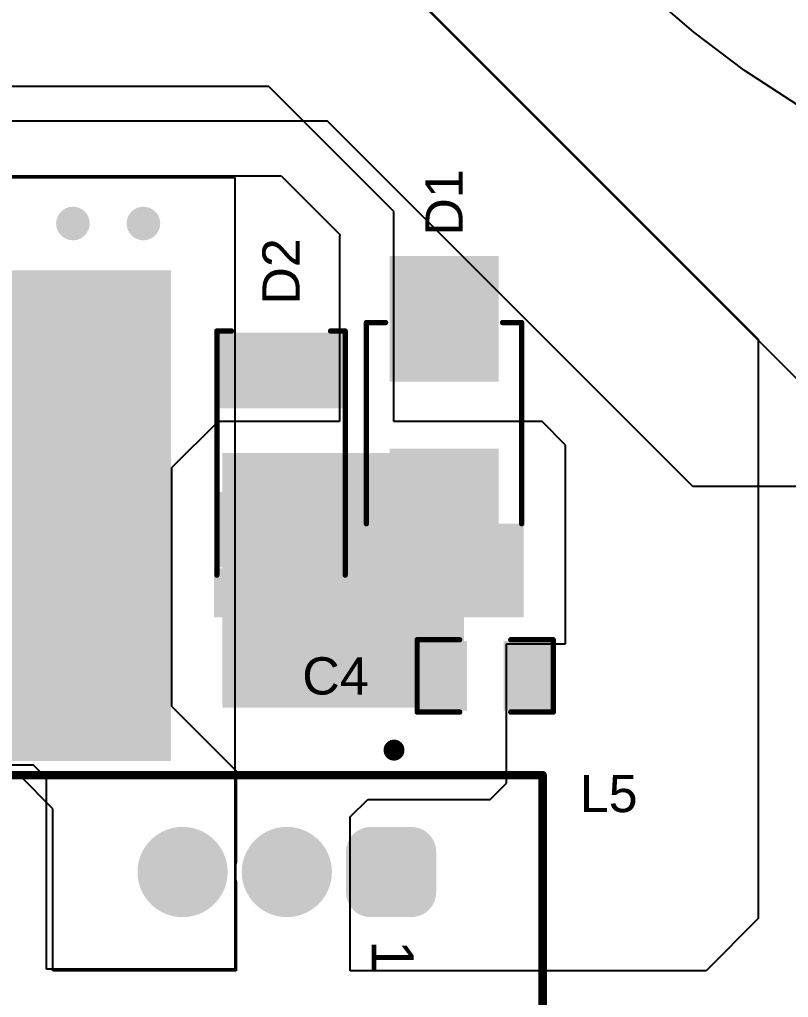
# Model space of a CAD drawing. Header units: inches. Extents: x 0 to 207, y -1 to 213.
# Drawn here: x 1.299 to 2.022, y -0.127 to 0.792 of the extents above; entities that cross this region are included whole.
import ezdxf

# ---------------------------------------------------------------- set-up
doc = ezdxf.new("R2010")
doc.units = ezdxf.units.IN
doc.header["$MEASUREMENT"] = 0
for name, color, linetype in [('Bottom Layer', 5, 'Continuous'), ('Bottom Solder', 6, 'Continuous'), ('Multi-Layer', 9, 'Continuous'), ('Pad Holes', 156, 'Continuous'), ('Top Layer', 1, 'Continuous'), ('Top Overlay', 2, 'Continuous'), ('Top Paste', 8, 'Continuous'), ('Top Solder', 216, 'Continuous'), ('Via Holes', 16, 'Continuous')]:
    doc.layers.add(name, color=color, linetype=linetype)
doc.styles.add('Arial', font='', dxfattribs={"height": 0.2})
doc.styles.get('Arial').set_extended_font_data('Arial')

# ---------------------------------------------------------------- blocks, each defined once
blk = doc.blocks.new('TO_252_2L_34')
at = {"layer": 'Top Layer'}
for points in [[(-0.1378, 0.27362), (0.1378, 0.27362), (0.1378, -0.00197), (-0.1378, -0.00197)], [(-0.12008, -0.08661), (-0.06102, -0.08661), (-0.06102, -0.18504), (-0.12008, -0.18504)], [(0.06102, -0.08661), (0.12008, -0.08661), (0.12008, -0.18504), (0.06102, -0.18504)]]:
    blk.add_hatch(color=1, dxfattribs=at).paths.add_polyline_path(points)
at = {"layer": 'Top Paste'}
for points in [[(-0.1378, 0.27362), (0.1378, 0.27362), (0.1378, -0.00197), (-0.1378, -0.00197)], [(-0.12008, -0.08661), (-0.06102, -0.08661), (-0.06102, -0.18504), (-0.12008, -0.18504)], [(0.06102, -0.08661), (0.12008, -0.08661), (0.12008, -0.18504), (0.06102, -0.18504)]]:
    blk.add_hatch(color=8, dxfattribs=at).paths.add_polyline_path(points)
at = {"layer": 'Top Solder'}
for points in [[(-0.1418, 0.27762), (0.1418, 0.27762), (0.1418, -0.00597), (-0.1418, -0.00597)], [(-0.12408, -0.08261), (-0.05702, -0.08261), (-0.05702, -0.18904), (-0.12408, -0.18904)], [(0.05702, -0.08261), (0.12408, -0.08261), (0.12408, -0.18904), (0.05702, -0.18904)]]:
    blk.add_hatch(color=216, dxfattribs=at).paths.add_polyline_path(points)
at = {"layer": 'Top Overlay'}
for points in [[(-0.13022, -0.05737, 0.005, 0.005, 0), (-0.13022, -0.008, 0.005, 0.005, 0)], [(0.13105, -0.06153, 0.005, 0.005, 0), (0.13105, -0.00894, 0.005, 0.005, 0)], [(-0.11, -0.05737, 0.005, 0.005, 0), (-0.13022, -0.05737, 0.005, 0.005, 0)], [(0.053, -0.064, 0.005, 0.005, 0), (-0.056, -0.064, 0.005, 0.005, 0)], [(0.13105, -0.06153, 0.005, 0.005, 0), (0.11, -0.06153, 0.005, 0.005, 0)], [(-0.127, -0.134, 0.005, 0.005, 0), (-0.132, -0.129, 0.005, 0.005, 0)], [(-0.132, -0.139, 0.005, 0.005, 0), (-0.132, -0.129, 0.005, 0.005, 0)], [(-0.132, -0.139, 0.005, 0.005, 0), (-0.127, -0.134, 0.005, 0.005, 0)]]:
    blk.add_lwpolyline(points, format="xyseb", dxfattribs=at)
for points in [[(-0.13147, -0.008, 0.0025, 0.0025, 1), (-0.12897, -0.008, 0.0025, 0.0025, 1)], [(0.1298, -0.00894, 0.0025, 0.0025, 1), (0.1323, -0.00894, 0.0025, 0.0025, 1)], [(-0.13147, -0.05737, 0.0025, 0.0025, 1), (-0.12897, -0.05737, 0.0025, 0.0025, 1)], [(-0.13147, -0.05737, 0.0025, 0.0025, 1), (-0.12897, -0.05737, 0.0025, 0.0025, 1)], [(-0.11125, -0.05737, 0.0025, 0.0025, 1), (-0.10875, -0.05737, 0.0025, 0.0025, 1)], [(-0.05725, -0.064, 0.0025, 0.0025, 1), (-0.05475, -0.064, 0.0025, 0.0025, 1)], [(0.05175, -0.064, 0.0025, 0.0025, 1), (0.05425, -0.064, 0.0025, 0.0025, 1)], [(0.10875, -0.06153, 0.0025, 0.0025, 1), (0.11125, -0.06153, 0.0025, 0.0025, 1)], [(0.1298, -0.06153, 0.0025, 0.0025, 1), (0.1323, -0.06153, 0.0025, 0.0025, 1)], [(0.1298, -0.06153, 0.0025, 0.0025, 1), (0.1323, -0.06153, 0.0025, 0.0025, 1)], [(-0.13325, -0.129, 0.0025, 0.0025, 1), (-0.13075, -0.129, 0.0025, 0.0025, 1)], [(-0.13325, -0.129, 0.0025, 0.0025, 1), (-0.13075, -0.129, 0.0025, 0.0025, 1)], [(-0.13325, -0.139, 0.0025, 0.0025, 1), (-0.13075, -0.139, 0.0025, 0.0025, 1)], [(-0.13325, -0.139, 0.0025, 0.0025, 1), (-0.13075, -0.139, 0.0025, 0.0025, 1)], [(-0.12825, -0.134, 0.0025, 0.0025, 1), (-0.12575, -0.134, 0.0025, 0.0025, 1)], [(-0.12825, -0.134, 0.0025, 0.0025, 1), (-0.12575, -0.134, 0.0025, 0.0025, 1)]]:
    blk.add_lwpolyline(points, format="xyseb", close=True, dxfattribs=at)
blk = doc.blocks.new('750343466_36')
at = {"layer": 'Bottom Layer'}
h = blk.add_hatch(color=5, dxfattribs=at)
edge = h.paths.add_edge_path()
edge.add_arc((-0.37451, 0.2753), 0.01919, 270, 360)
edge.add_line((-0.35531, 0.2753), (-0.35531, 0.31368))
edge.add_arc((-0.37451, 0.31368), 0.01919, 0, 90)
edge.add_line((-0.37451, 0.33287), (-0.41289, 0.33287))
edge.add_arc((-0.41289, 0.31368), 0.01919, 90, 180)
edge.add_line((-0.43209, 0.31368), (-0.43209, 0.2753))
edge.add_arc((-0.41289, 0.2753), 0.01919, 180, 270)
edge.add_line((-0.41289, 0.2561), (-0.37451, 0.2561))
h = blk.add_hatch(color=5, dxfattribs=at)
edge = h.paths.add_edge_path()
edge.add_arc((-0.3937, 0.19646), 0.03839, 0, 360)
h = blk.add_hatch(color=5, dxfattribs=at)
edge = h.paths.add_edge_path()
edge.add_arc((-0.3937, 0.09843), 0.03839, 0, 360)
at = {"layer": 'Bottom Solder'}
h = blk.add_hatch(color=6, dxfattribs=at)
edge = h.paths.add_edge_path()
edge.add_arc((-0.37451, 0.2753), 0.02319, 270, 360)
edge.add_line((-0.35131, 0.2753), (-0.35131, 0.31368))
edge.add_arc((-0.37451, 0.31368), 0.02319, 0, 90)
edge.add_line((-0.37451, 0.33687), (-0.41289, 0.33687))
edge.add_arc((-0.41289, 0.31368), 0.02319, 90, 180)
edge.add_line((-0.43609, 0.31368), (-0.43609, 0.2753))
edge.add_arc((-0.41289, 0.2753), 0.02319, 180, 270)
edge.add_line((-0.41289, 0.2521), (-0.37451, 0.2521))
h = blk.add_hatch(color=6, dxfattribs=at)
edge = h.paths.add_edge_path()
edge.add_arc((-0.3937, 0.19646), 0.04239, 0, 360)
h = blk.add_hatch(color=6, dxfattribs=at)
edge = h.paths.add_edge_path()
edge.add_arc((-0.3937, 0.09843), 0.04239, 0, 360)
at = {"layer": 'Multi-Layer'}
h = blk.add_hatch(color=9, dxfattribs=at)
edge = h.paths.add_edge_path()
edge.add_arc((-0.37451, 0.2753), 0.01919, 270, 360)
edge.add_line((-0.35531, 0.2753), (-0.35531, 0.31368))
edge.add_arc((-0.37451, 0.31368), 0.01919, 0, 90)
edge.add_line((-0.37451, 0.33287), (-0.41289, 0.33287))
edge.add_arc((-0.41289, 0.31368), 0.01919, 90, 180)
edge.add_line((-0.43209, 0.31368), (-0.43209, 0.2753))
edge.add_arc((-0.41289, 0.2753), 0.01919, 180, 270)
edge.add_line((-0.41289, 0.2561), (-0.37451, 0.2561))
h = blk.add_hatch(color=9, dxfattribs=at)
edge = h.paths.add_edge_path()
edge.add_arc((-0.3937, 0.19646), 0.03839, 0, 360)
h = blk.add_hatch(color=9, dxfattribs=at)
edge = h.paths.add_edge_path()
edge.add_arc((-0.3937, 0.09843), 0.03839, 0, 360)
at = {"layer": 'Pad Holes'}
h = blk.add_hatch(color=7, dxfattribs=at)
edge = h.paths.add_edge_path()
edge.add_arc((-0.3937, 0.29449), 0.02598, 0, 360)
h = blk.add_hatch(color=7, dxfattribs=at)
edge = h.paths.add_edge_path()
edge.add_arc((-0.3937, 0.19646), 0.02598, 0, 360)
h = blk.add_hatch(color=7, dxfattribs=at)
edge = h.paths.add_edge_path()
edge.add_arc((-0.3937, 0.09843), 0.02598, 0, 360)
at = {"layer": 'Top Layer'}
h = blk.add_hatch(color=1, dxfattribs=at)
edge = h.paths.add_edge_path()
edge.add_arc((-0.37451, 0.2753), 0.01919, 270, 360)
edge.add_line((-0.35531, 0.2753), (-0.35531, 0.31368))
edge.add_arc((-0.37451, 0.31368), 0.01919, 0, 90)
edge.add_line((-0.37451, 0.33287), (-0.41289, 0.33287))
edge.add_arc((-0.41289, 0.31368), 0.01919, 90, 180)
edge.add_line((-0.43209, 0.31368), (-0.43209, 0.2753))
edge.add_arc((-0.41289, 0.2753), 0.01919, 180, 270)
edge.add_line((-0.41289, 0.2561), (-0.37451, 0.2561))
h = blk.add_hatch(color=1, dxfattribs=at)
edge = h.paths.add_edge_path()
edge.add_arc((-0.3937, 0.19646), 0.03839, 0, 360)
h = blk.add_hatch(color=1, dxfattribs=at)
edge = h.paths.add_edge_path()
edge.add_arc((-0.3937, 0.09843), 0.03839, 0, 360)
at = {"layer": 'Top Solder'}
h = blk.add_hatch(color=216, dxfattribs=at)
edge = h.paths.add_edge_path()
edge.add_arc((-0.37451, 0.2753), 0.02319, 270, 360)
edge.add_line((-0.35131, 0.2753), (-0.35131, 0.31368))
edge.add_arc((-0.37451, 0.31368), 0.02319, 0, 90)
edge.add_line((-0.37451, 0.33687), (-0.41289, 0.33687))
edge.add_arc((-0.41289, 0.31368), 0.02319, 90, 180)
edge.add_line((-0.43609, 0.31368), (-0.43609, 0.2753))
edge.add_arc((-0.41289, 0.2753), 0.02319, 180, 270)
edge.add_line((-0.41289, 0.2521), (-0.37451, 0.2521))
h = blk.add_hatch(color=216, dxfattribs=at)
edge = h.paths.add_edge_path()
edge.add_arc((-0.3937, 0.19646), 0.04239, 0, 360)
h = blk.add_hatch(color=216, dxfattribs=at)
edge = h.paths.add_edge_path()
edge.add_arc((-0.3937, 0.09843), 0.04239, 0, 360)
at = {"layer": 'Top Overlay'}
for points in [[(-0.48465, -0.43701, 0.00787, 0.00787, 0), (-0.48465, 0.43701, 0.00787, 0.00787, 0)], [(-0.03189, 0.43701, 0.00787, 0.00787, 0), (-0.48465, 0.43701, 0.00787, 0.00787, 0)]]:
    blk.add_lwpolyline(points, format="xyseb", dxfattribs=at)
for points in [[(-0.48661, 0.43701, 0.00394, 0.00394, 1), (-0.48268, 0.43701, 0.00394, 0.00394, 1)], [(-0.48661, 0.43701, 0.00394, 0.00394, 1), (-0.48268, 0.43701, 0.00394, 0.00394, 1)], [(-0.50335, 0.29724, 0.00984, 0.00984, 1), (-0.51319, 0.29724, 0.00984, 0.00984, 1)], [(-0.51565, 0.29724, 0.00492, 0.00492, 1), (-0.51073, 0.29724, 0.00492, 0.00492, 1)], [(-0.50581, 0.29724, 0.00492, 0.00492, 1), (-0.50089, 0.29724, 0.00492, 0.00492, 1)]]:
    blk.add_lwpolyline(points, format="xyseb", close=True, dxfattribs=at)
at = {"layer": 'Top Overlay', "style": 'Arial'}
blk.add_text('1', height=0.03937, dxfattribs=at).set_placement((-0.32967, 0.27623))
blk = doc.blocks.new('SMA_DO_214AC__47')
at = {"layer": 'Top Layer'}
for points in [[(-0.1063, 0.05512), (-0.04331, 0.05512), (-0.04331, -0.05512), (-0.1063, -0.05512)], [(0.04331, 0.05512), (0.1063, 0.05512), (0.1063, -0.05512), (0.04331, -0.05512)]]:
    blk.add_hatch(color=1, dxfattribs=at).paths.add_polyline_path(points)
at = {"layer": 'Top Overlay'}
blk.add_hatch(color=2, dxfattribs=at).paths.add_polyline_path([(-0.15716, -0.063), (-0.11122, -0.063), (-0.11122, 0.06299), (-0.15716, 0.06299)])
at = {"layer": 'Top Paste'}
for points in [[(-0.1063, 0.05512), (-0.04331, 0.05512), (-0.04331, -0.05512), (-0.1063, -0.05512)], [(0.04331, 0.05512), (0.1063, 0.05512), (0.1063, -0.05512), (0.04331, -0.05512)]]:
    blk.add_hatch(color=8, dxfattribs=at).paths.add_polyline_path(points)
at = {"layer": 'Top Solder'}
for points in [[(-0.1103, 0.05912), (-0.03931, 0.05912), (-0.03931, -0.05912), (-0.1103, -0.05912)], [(0.03931, 0.05912), (0.1103, 0.05912), (0.1103, -0.05912), (0.03931, -0.05912)]]:
    blk.add_hatch(color=216, dxfattribs=at).paths.add_polyline_path(points)
at = {"layer": 'Top Overlay'}
for points in [[(-0.11745, 0.06034, 0.005, 0.005, 0), (0.1119, 0.06034, 0.005, 0.005, 0)], [(0.1119, 0.06034, 0.005, 0.005, 0), (0.1119, 0.04656, 0.005, 0.005, 0)], [(0.1119, -0.04656, 0.005, 0.005, 0), (0.1119, -0.06034, 0.005, 0.005, 0)], [(-0.11745, -0.06034, 0.005, 0.005, 0), (0.1119, -0.06034, 0.005, 0.005, 0)]]:
    blk.add_lwpolyline(points, format="xyseb", dxfattribs=at)
for points in [[(-0.1187, 0.06034, 0.0025, 0.0025, 1), (-0.1162, 0.06034, 0.0025, 0.0025, 1)], [(0.11065, 0.06034, 0.0025, 0.0025, 1), (0.11315, 0.06034, 0.0025, 0.0025, 1)], [(0.11065, 0.06034, 0.0025, 0.0025, 1), (0.11315, 0.06034, 0.0025, 0.0025, 1)], [(0.11065, 0.04656, 0.0025, 0.0025, 1), (0.11315, 0.04656, 0.0025, 0.0025, 1)], [(0.11065, -0.04656, 0.0025, 0.0025, 1), (0.11315, -0.04656, 0.0025, 0.0025, 1)], [(-0.1187, -0.06034, 0.0025, 0.0025, 1), (-0.1162, -0.06034, 0.0025, 0.0025, 1)], [(0.11065, -0.06034, 0.0025, 0.0025, 1), (0.11315, -0.06034, 0.0025, 0.0025, 1)], [(0.11065, -0.06034, 0.0025, 0.0025, 1), (0.11315, -0.06034, 0.0025, 0.0025, 1)]]:
    blk.add_lwpolyline(points, format="xyseb", close=True, dxfattribs=at)
blk = doc.blocks.new('SMB__48')
at = {"layer": 'Top Layer'}
for points in [[(-0.14567, -0.04724), (-0.14567, 0.04724), (-0.03543, 0.04724), (-0.03543, -0.04724)], [(0.03543, -0.04724), (0.03543, 0.04724), (0.14567, 0.04724), (0.14567, -0.04724)]]:
    blk.add_hatch(color=1, dxfattribs=at).paths.add_polyline_path(points)
at = {"layer": 'Top Overlay'}
for points in [[(0.102, 0.04901), (0.19, 0.04901), (0.19, 0.07501), (0.102, 0.07501)], [(0.147, -0.06501), (0.19, -0.06501), (0.19, 0.05299), (0.147, 0.05299)], [(0.102, -0.07499), (0.19, -0.07499), (0.19, -0.04899), (0.102, -0.04899)]]:
    blk.add_hatch(color=2, dxfattribs=at).paths.add_polyline_path(points)
at = {"layer": 'Top Paste'}
for points in [[(-0.14567, -0.04724), (-0.14567, 0.04724), (-0.03543, 0.04724), (-0.03543, -0.04724)], [(0.03543, -0.04724), (0.03543, 0.04724), (0.14567, 0.04724), (0.14567, -0.04724)]]:
    blk.add_hatch(color=8, dxfattribs=at).paths.add_polyline_path(points)
at = {"layer": 'Top Solder'}
for points in [[(-0.14967, -0.05124), (-0.14967, 0.05124), (-0.03143, 0.05124), (-0.03143, -0.05124)], [(0.03143, -0.05124), (0.03143, 0.05124), (0.14967, 0.05124), (0.14967, -0.05124)]]:
    blk.add_hatch(color=216, dxfattribs=at).paths.add_polyline_path(points)
at = {"layer": 'Top Overlay'}
for points in [[(0.102, 0.073, 0.005, 0.005, 0), (-0.087, 0.073, 0.005, 0.005, 0)], [(-0.087, 0.055, 0.005, 0.005, 0), (-0.087, 0.073, 0.005, 0.005, 0)], [(-0.087, -0.073, 0.005, 0.005, 0), (-0.087, -0.055, 0.005, 0.005, 0)], [(0.102, -0.073, 0.005, 0.005, 0), (-0.087, -0.073, 0.005, 0.005, 0)]]:
    blk.add_lwpolyline(points, format="xyseb", dxfattribs=at)
for points in [[(-0.08825, 0.073, 0.0025, 0.0025, 1), (-0.08575, 0.073, 0.0025, 0.0025, 1)], [(-0.08825, 0.073, 0.0025, 0.0025, 1), (-0.08575, 0.073, 0.0025, 0.0025, 1)], [(0.10075, 0.073, 0.0025, 0.0025, 1), (0.10325, 0.073, 0.0025, 0.0025, 1)], [(-0.08825, 0.055, 0.0025, 0.0025, 1), (-0.08575, 0.055, 0.0025, 0.0025, 1)], [(-0.08825, -0.055, 0.0025, 0.0025, 1), (-0.08575, -0.055, 0.0025, 0.0025, 1)], [(-0.08825, -0.073, 0.0025, 0.0025, 1), (-0.08575, -0.073, 0.0025, 0.0025, 1)], [(-0.08825, -0.073, 0.0025, 0.0025, 1), (-0.08575, -0.073, 0.0025, 0.0025, 1)], [(0.10075, -0.073, 0.0025, 0.0025, 1), (0.10325, -0.073, 0.0025, 0.0025, 1)]]:
    blk.add_lwpolyline(points, format="xyseb", close=True, dxfattribs=at)
blk = doc.blocks.new('C___0805_72')
at = {"layer": 'Top Layer'}
for points in [[(-0.06, 0.03), (-0.02, 0.03), (-0.02, -0.03), (-0.06, -0.03)], [(0.02, 0.03), (0.06, 0.03), (0.06, -0.03), (0.02, -0.03)]]:
    blk.add_hatch(color=1, dxfattribs=at).paths.add_polyline_path(points)
at = {"layer": 'Top Paste'}
for points in [[(-0.06, 0.03), (-0.02, 0.03), (-0.02, -0.03), (-0.06, -0.03)], [(0.02, 0.03), (0.06, 0.03), (0.06, -0.03), (0.02, -0.03)]]:
    blk.add_hatch(color=8, dxfattribs=at).paths.add_polyline_path(points)
at = {"layer": 'Top Solder'}
for points in [[(-0.06276, 0.03276), (-0.01724, 0.03276), (-0.01724, -0.03276), (-0.06276, -0.03276)], [(0.01724, 0.03276), (0.06276, 0.03276), (0.06276, -0.03276), (0.01724, -0.03276)]]:
    blk.add_hatch(color=216, dxfattribs=at).paths.add_polyline_path(points)
at = {"layer": 'Top Overlay'}
for points in [[(-0.064, -0.034, 0.005, 0.005, 0), (-0.064, 0.034, 0.005, 0.005, 0)], [(-0.064, 0.034, 0.005, 0.005, 0), (-0.024, 0.034, 0.005, 0.005, 0)], [(0.024, 0.034, 0.005, 0.005, 0), (0.064, 0.034, 0.005, 0.005, 0)], [(0.064, -0.034, 0.005, 0.005, 0), (0.064, 0.034, 0.005, 0.005, 0)], [(-0.064, -0.034, 0.005, 0.005, 0), (-0.024, -0.034, 0.005, 0.005, 0)], [(0.024, -0.034, 0.005, 0.005, 0), (0.064, -0.034, 0.005, 0.005, 0)]]:
    blk.add_lwpolyline(points, format="xyseb", dxfattribs=at)
for points in [[(-0.06525, 0.034, 0.0025, 0.0025, 1), (-0.06275, 0.034, 0.0025, 0.0025, 1)], [(-0.06525, 0.034, 0.0025, 0.0025, 1), (-0.06275, 0.034, 0.0025, 0.0025, 1)], [(-0.02525, 0.034, 0.0025, 0.0025, 1), (-0.02275, 0.034, 0.0025, 0.0025, 1)], [(0.02275, 0.034, 0.0025, 0.0025, 1), (0.02525, 0.034, 0.0025, 0.0025, 1)], [(0.06275, 0.034, 0.0025, 0.0025, 1), (0.06525, 0.034, 0.0025, 0.0025, 1)], [(0.06275, 0.034, 0.0025, 0.0025, 1), (0.06525, 0.034, 0.0025, 0.0025, 1)], [(-0.06525, -0.034, 0.0025, 0.0025, 1), (-0.06275, -0.034, 0.0025, 0.0025, 1)], [(-0.06525, -0.034, 0.0025, 0.0025, 1), (-0.06275, -0.034, 0.0025, 0.0025, 1)], [(-0.02525, -0.034, 0.0025, 0.0025, 1), (-0.02275, -0.034, 0.0025, 0.0025, 1)], [(0.02275, -0.034, 0.0025, 0.0025, 1), (0.02525, -0.034, 0.0025, 0.0025, 1)], [(0.06275, -0.034, 0.0025, 0.0025, 1), (0.06525, -0.034, 0.0025, 0.0025, 1)], [(0.06275, -0.034, 0.0025, 0.0025, 1), (0.06525, -0.034, 0.0025, 0.0025, 1)]]:
    blk.add_lwpolyline(points, format="xyseb", close=True, dxfattribs=at)

msp = doc.modelspace()

# ---------------------------------------------------------------- hatches: boundary and pattern name
at = {"layer": 'Bottom Layer'}
h = msp.add_hatch(color=5, dxfattribs=at)
edge = h.paths.add_edge_path()
edge.add_arc((1.34879, 0.60029), 0.01181, 0, 360)
h = msp.add_hatch(color=5, dxfattribs=at)
edge = h.paths.add_edge_path()
edge.add_arc((1.41503, 0.60029), 0.01181, 0, 360)
msp.add_hatch(color=5, dxfattribs=at).paths.add_polyline_path([(1.08603, 0.09529), (1.44103, 0.09529), (1.44103, 0.55629), (1.08603, 0.55629)])
h = msp.add_hatch(color=5, dxfattribs=at)
edge = h.paths.add_edge_path()
edge.add_arc((1.34879, 0.53129), 0.01181, 0, 360)
h = msp.add_hatch(color=5, dxfattribs=at)
edge = h.paths.add_edge_path()
edge.add_arc((1.41503, 0.53129), 0.01181, 0, 360)
h = msp.add_hatch(color=5, dxfattribs=at)
edge = h.paths.add_edge_path()
edge.add_arc((1.41503, 0.44829), 0.01181, 0, 360)
h = msp.add_hatch(color=5, dxfattribs=at)
edge = h.paths.add_edge_path()
edge.add_arc((1.41503, 0.38206), 0.01181, 0, 360)
h = msp.add_hatch(color=5, dxfattribs=at)
edge = h.paths.add_edge_path()
edge.add_arc((1.41503, 0.31582), 0.01181, 0, 360)
h = msp.add_hatch(color=5, dxfattribs=at)
edge = h.paths.add_edge_path()
edge.add_arc((1.41503, 0.24958), 0.01181, 0, 360)
h = msp.add_hatch(color=5, dxfattribs=at)
edge = h.paths.add_edge_path()
edge.add_arc((1.34879, 0.18335), 0.01181, 0, 360)
h = msp.add_hatch(color=5, dxfattribs=at)
edge = h.paths.add_edge_path()
edge.add_arc((1.41503, 0.18335), 0.01181, 0, 360)
h = msp.add_hatch(color=5, dxfattribs=at)
edge = h.paths.add_edge_path()
edge.add_arc((1.34879, 0.11711), 0.01181, 0, 360)
h = msp.add_hatch(color=5, dxfattribs=at)
edge = h.paths.add_edge_path()
edge.add_arc((1.41503, 0.11711), 0.01181, 0, 360)
at = {"layer": 'Bottom Solder'}
h = msp.add_hatch(color=6, dxfattribs=at)
edge = h.paths.add_edge_path()
edge.add_arc((1.34879, 0.60029), 0.01581, 0, 360)
h = msp.add_hatch(color=6, dxfattribs=at)
edge = h.paths.add_edge_path()
edge.add_arc((1.41503, 0.60029), 0.01581, 0, 360)
h = msp.add_hatch(color=6, dxfattribs=at)
edge = h.paths.add_edge_path()
edge.add_arc((1.34879, 0.53129), 0.01581, 0, 360)
h = msp.add_hatch(color=6, dxfattribs=at)
edge = h.paths.add_edge_path()
edge.add_arc((1.41503, 0.53129), 0.01581, 0, 360)
h = msp.add_hatch(color=6, dxfattribs=at)
edge = h.paths.add_edge_path()
edge.add_arc((1.41503, 0.44829), 0.01581, 0, 360)
h = msp.add_hatch(color=6, dxfattribs=at)
edge = h.paths.add_edge_path()
edge.add_arc((1.41503, 0.38206), 0.01581, 0, 360)
h = msp.add_hatch(color=6, dxfattribs=at)
edge = h.paths.add_edge_path()
edge.add_arc((1.41503, 0.31582), 0.01581, 0, 360)
h = msp.add_hatch(color=6, dxfattribs=at)
edge = h.paths.add_edge_path()
edge.add_arc((1.41503, 0.24958), 0.01581, 0, 360)
h = msp.add_hatch(color=6, dxfattribs=at)
edge = h.paths.add_edge_path()
edge.add_arc((1.34879, 0.18335), 0.01581, 0, 360)
h = msp.add_hatch(color=6, dxfattribs=at)
edge = h.paths.add_edge_path()
edge.add_arc((1.41503, 0.18335), 0.01581, 0, 360)
h = msp.add_hatch(color=6, dxfattribs=at)
edge = h.paths.add_edge_path()
edge.add_arc((1.34879, 0.11711), 0.01581, 0, 360)
h = msp.add_hatch(color=6, dxfattribs=at)
edge = h.paths.add_edge_path()
edge.add_arc((1.41503, 0.11711), 0.01581, 0, 360)
at = {"layer": 'Top Layer'}
h = msp.add_hatch(color=1, dxfattribs=at)
edge = h.paths.add_edge_path()
edge.add_arc((1.34879, 0.60029), 0.01181, 0, 360)
h = msp.add_hatch(color=1, dxfattribs=at)
edge = h.paths.add_edge_path()
edge.add_arc((1.41503, 0.60029), 0.01181, 0, 360)
h = msp.add_hatch(color=1, dxfattribs=at)
edge = h.paths.add_edge_path()
edge.add_arc((1.34879, 0.53129), 0.01181, 0, 360)
h = msp.add_hatch(color=1, dxfattribs=at)
edge = h.paths.add_edge_path()
edge.add_arc((1.41503, 0.53129), 0.01181, 0, 360)
h = msp.add_hatch(color=1, dxfattribs=at)
edge = h.paths.add_edge_path()
edge.add_arc((1.41503, 0.44829), 0.01181, 0, 360)
h = msp.add_hatch(color=1, dxfattribs=at)
edge = h.paths.add_edge_path()
edge.add_arc((1.41503, 0.38206), 0.01181, 0, 360)
for points in [[(1.48932, 0.14511), (1.71644, 0.14511), (1.71644, 0.38471), (1.48932, 0.38471)], [(1.48932, 0.23106), (1.74494, 0.23106), (1.74494, 0.34337), (1.48932, 0.34337)]]:
    msp.add_hatch(color=1, dxfattribs=at).paths.add_polyline_path(points)
h = msp.add_hatch(color=1, dxfattribs=at)
edge = h.paths.add_edge_path()
edge.add_arc((1.41503, 0.31582), 0.01181, 0, 360)
h = msp.add_hatch(color=1, dxfattribs=at)
edge = h.paths.add_edge_path()
edge.add_arc((1.41503, 0.24958), 0.01181, 0, 360)
h = msp.add_hatch(color=1, dxfattribs=at)
edge = h.paths.add_edge_path()
edge.add_arc((1.34879, 0.18335), 0.01181, 0, 360)
h = msp.add_hatch(color=1, dxfattribs=at)
edge = h.paths.add_edge_path()
edge.add_arc((1.41503, 0.18335), 0.01181, 0, 360)
h = msp.add_hatch(color=1, dxfattribs=at)
edge = h.paths.add_edge_path()
edge.add_arc((1.34879, 0.11711), 0.01181, 0, 360)
h = msp.add_hatch(color=1, dxfattribs=at)
edge = h.paths.add_edge_path()
edge.add_arc((1.41503, 0.11711), 0.01181, 0, 360)
at = {"layer": 'Top Solder'}
h = msp.add_hatch(color=216, dxfattribs=at)
edge = h.paths.add_edge_path()
edge.add_arc((1.34879, 0.60029), 0.01581, 0, 360)
h = msp.add_hatch(color=216, dxfattribs=at)
edge = h.paths.add_edge_path()
edge.add_arc((1.41503, 0.60029), 0.01581, 0, 360)
h = msp.add_hatch(color=216, dxfattribs=at)
edge = h.paths.add_edge_path()
edge.add_arc((1.34879, 0.53129), 0.01581, 0, 360)
h = msp.add_hatch(color=216, dxfattribs=at)
edge = h.paths.add_edge_path()
edge.add_arc((1.41503, 0.53129), 0.01581, 0, 360)
h = msp.add_hatch(color=216, dxfattribs=at)
edge = h.paths.add_edge_path()
edge.add_arc((1.41503, 0.44829), 0.01581, 0, 360)
h = msp.add_hatch(color=216, dxfattribs=at)
edge = h.paths.add_edge_path()
edge.add_arc((1.41503, 0.38206), 0.01581, 0, 360)
h = msp.add_hatch(color=216, dxfattribs=at)
edge = h.paths.add_edge_path()
edge.add_arc((1.41503, 0.31582), 0.01581, 0, 360)
h = msp.add_hatch(color=216, dxfattribs=at)
edge = h.paths.add_edge_path()
edge.add_arc((1.41503, 0.24958), 0.01581, 0, 360)
h = msp.add_hatch(color=216, dxfattribs=at)
edge = h.paths.add_edge_path()
edge.add_arc((1.34879, 0.18335), 0.01581, 0, 360)
h = msp.add_hatch(color=216, dxfattribs=at)
edge = h.paths.add_edge_path()
edge.add_arc((1.41503, 0.18335), 0.01581, 0, 360)
h = msp.add_hatch(color=216, dxfattribs=at)
edge = h.paths.add_edge_path()
edge.add_arc((1.34879, 0.11711), 0.01581, 0, 360)
h = msp.add_hatch(color=216, dxfattribs=at)
edge = h.paths.add_edge_path()
edge.add_arc((1.41503, 0.11711), 0.01581, 0, 360)
at = {"layer": 'Via Holes'}
h = msp.add_hatch(color=7, dxfattribs=at)
edge = h.paths.add_edge_path()
edge.add_arc((1.34879, 0.60029), 0.00591, 0, 360)
h = msp.add_hatch(color=7, dxfattribs=at)
edge = h.paths.add_edge_path()
edge.add_arc((1.41503, 0.60029), 0.00591, 0, 360)
h = msp.add_hatch(color=7, dxfattribs=at)
edge = h.paths.add_edge_path()
edge.add_arc((1.34879, 0.53129), 0.00591, 0, 360)
h = msp.add_hatch(color=7, dxfattribs=at)
edge = h.paths.add_edge_path()
edge.add_arc((1.41503, 0.53129), 0.00591, 0, 360)
h = msp.add_hatch(color=7, dxfattribs=at)
edge = h.paths.add_edge_path()
edge.add_arc((1.41503, 0.44829), 0.00591, 0, 360)
h = msp.add_hatch(color=7, dxfattribs=at)
edge = h.paths.add_edge_path()
edge.add_arc((1.41503, 0.38206), 0.00591, 0, 360)
h = msp.add_hatch(color=7, dxfattribs=at)
edge = h.paths.add_edge_path()
edge.add_arc((1.41503, 0.31582), 0.00591, 0, 360)
h = msp.add_hatch(color=7, dxfattribs=at)
edge = h.paths.add_edge_path()
edge.add_arc((1.41503, 0.24958), 0.00591, 0, 360)
h = msp.add_hatch(color=7, dxfattribs=at)
edge = h.paths.add_edge_path()
edge.add_arc((1.34879, 0.18335), 0.00591, 0, 360)
h = msp.add_hatch(color=7, dxfattribs=at)
edge = h.paths.add_edge_path()
edge.add_arc((1.41503, 0.18335), 0.00591, 0, 360)
h = msp.add_hatch(color=7, dxfattribs=at)
edge = h.paths.add_edge_path()
edge.add_arc((1.34879, 0.11711), 0.00591, 0, 360)
h = msp.add_hatch(color=7, dxfattribs=at)
edge = h.paths.add_edge_path()
edge.add_arc((1.41503, 0.11711), 0.00591, 0, 360)

# ---------------------------------------------------------------- linework, layer by layer
at = {"layer": 'Bottom Layer'}
for p, q in [((1.42677, 1.05685), (2.0626, 0.42102)), ((1.58819, 0.69661), (0.59681, 0.69661)), ((1.93169, 0.35311), (1.58819, 0.69661)), ((1.08603, 0.64346), (1.50103, 0.64346)), ((1.50103, 0.64346), (1.50103, -0.10063)), ((2.36969, 0.35311), (1.93169, 0.35311)), ((1.31161, 0.0913), (1.08603, 0.0913)), ((1.32403, 0.07888), (1.31161, 0.0913)), ((1.32403, -0.10063), (1.32403, 0.07888)), ((1.50103, -0.10063), (1.32403, -0.10063))]:
    msp.add_line(p, q, dxfattribs=at)
at = {"layer": 'Top Layer'}
for p, q in [((1.42856, 1.05605), (1.99303, 0.49157)), ((1.93265, 0.77999), (1.88742, 0.81887)), ((1.98031, 0.74413), (1.93265, 0.77999)), ((2.03021, 0.71145), (1.98031, 0.74413)), ((1.53312, 0.72905), (-0.05797, 0.72905)), ((1.65045, 0.61171), (1.53312, 0.72905)), ((1.09403, 0.64505), (1.54444, 0.64505)), ((1.54444, 0.64505), (1.6, 0.58949)), ((1.65045, 0.41424), (1.65045, 0.61171)), ((1.6, 0.58949), (1.59956, 0.58835)), ((1.59956, 0.58835), (1.59956, 0.41424)), ((1.99303, 0.49157), (1.99303, -0.05295)), ((1.48522, 0.41424), (1.44154, 0.37055)), ((1.59956, 0.41424), (1.48522, 0.41424)), ((1.78984, 0.41424), (1.65045, 0.41424)), ((1.81203, 0.39205), (1.78984, 0.41424)), ((1.81203, 0.20511), (1.81203, 0.39205)), ((1.44154, 0.37055), (1.44154, 0.14654)), ((1.75644, 0.07446), (1.75644, 0.20511)), ((1.75644, 0.20511), (1.81203, 0.20511)), ((1.44154, 0.14654), (1.5022, 0.08588)), ((1.5022, 0.08588), (1.5022, -0.00025)), ((1.29882, 0.08146), (1.11462, 0.08146)), ((1.33003, 0.05024), (1.29882, 0.08146)), ((1.74103, 0.05905), (1.75644, 0.07446)), ((1.60954, 0.04256), (1.62603, 0.05905)), ((1.62603, 0.05905), (1.74103, 0.05905)), ((1.33003, -0.10195), (1.33003, 0.05024)), ((1.60954, -0.10195), (1.60954, 0.04256)), ((1.5022, -0.00025), (1.50151, -0.00282)), ((1.50151, -0.00282), (1.50151, -0.01556)), ((1.50151, -0.01556), (1.5022, -0.01812)), ((1.5022, -0.01812), (1.5022, -0.10195)), ((1.99303, -0.05295), (1.94403, -0.10195)), ((1.5022, -0.10195), (1.33003, -0.10195)), ((1.94403, -0.10195), (1.60954, -0.10195))]:
    msp.add_line(p, q, dxfattribs=at)

# ---------------------------------------------------------------- block references
for name, p, rotation in [('SMB__48', (1.6977, 0.42014), 270), ('TO_252_2L_34', (1.12652, 0.37194), 270), ('SMA_DO_214AC__47', (1.54444, 0.38731), 90), ('750343466_36', (1.35344, -0.40289), 270)]:
    msp.add_blockref(name, p, dxfattribs=dict(rotation=rotation))
msp.add_blockref('C___0805_72', (1.73644, 0.17511))

# ---------------------------------------------------------------- texts
at = {"layer": 'Top Overlay', "style": 'Arial'}
for s, p in [('D1', (1.71519, 0.58879)), ('D2', (1.56193, 0.52395))]:
    msp.add_text(s, height=0.035, rotation=90, dxfattribs=at).set_placement(p)
for s, p in [('C4', (1.56437, 0.15762)), ('L5', (1.8253, 0.04708))]:
    msp.add_text(s, height=0.035, dxfattribs=at).set_placement(p)

doc.saveas('drawing.dxf')
